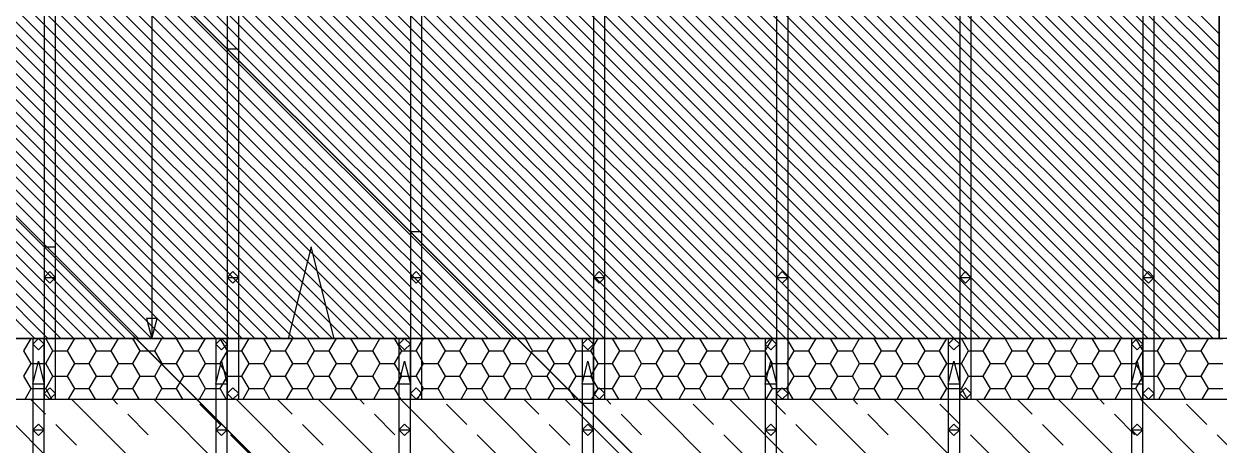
# Model space of a CAD drawing. Header units: inches. Extents: x -25328 to 8149, y -5530 to 4336.
# Drawn here: x 1405.4 to 1562.1, y 3051.1 to 3106.3 of the extents above; entities that cross this region are included whole.
import ezdxf

# ---------------------------------------------------------------- set-up
doc = ezdxf.new("R2010")
doc.units = ezdxf.units.IN
doc.header["$LTSCALE"] = 16
doc.header["$MEASUREMENT"] = 0
for name, color, linetype in [('1st_Floor_Objects_Dimensions', 7, 'CONTINUOUS'), ('1st_Floor_Objects_Non-Associativ', 7, 'CONTINUOUS'), ('1st_Floor_Objects_Planes', 7, 'CONTINUOUS'), ('1st_Floor_Objects_Roof_Framing', 40, 'CONTINUOUS'), ('1st_Floor_Objects_Roof_Truss', 40, 'CONTINUOUS'), ('1st_Floor_Objects_Walls', 7, 'CONTINUOUS')]:
    doc.layers.add(name, color=color, linetype=linetype)

msp = doc.modelspace()

# ---------------------------------------------------------------- linework, layer by layer
at = {"layer": '1st_Floor_Objects_Dimensions', "color": 7}
for p, q in [((1422.17330638, 3243.08611041), (1422.17330638, 3065.08589678)), ((1422.17330638, 3065.08589678), (1416.1732606, 3065.08589678)), ((1422.17330638, 3065.08589678), (1428.17330638, 3065.08589678))]:
    msp.add_line(p, q, dxfattribs=at)
msp.add_lwpolyline([(1422.17330638, 3065.08589678), (1422.86782542, 3067.67775469), (1421.47878733, 3067.67775469), (1422.17330638, 3065.08589678)], close=True, dxfattribs=at).dxf.unprotected_set("ltscale", 0)
at = {"layer": '1st_Floor_Objects_Non-Associativ', "color": 7}
for p, q in [((1324.05578318, 3210.65886431), (1469.62879649, 3065.08589678)), ((1325.32557383, 3211.08614092), (1471.32581797, 3065.08589678)), ((1327.02259532, 3211.08614092), (1473.02283946, 3065.08589678)), ((1328.71970836, 3211.08614092), (1474.7199525, 3065.08589678)), ((1330.41663829, 3211.08614092), (1476.41688243, 3065.08589678)), ((1332.11365977, 3211.08614092), (1478.11390391, 3065.08589678)), ((1333.81068126, 3211.08614092), (1479.8109254, 3065.08589678)), ((1335.50774852, 3211.08614092), (1481.50799266, 3065.08589678)), ((1337.20472422, 3211.08614092), (1483.20496836, 3065.08589678)), ((1338.90174571, 3211.08614092), (1484.90198985, 3065.08589678)), ((1340.59885875, 3211.08614092), (1486.59910289, 3065.08589678)), ((1342.29578868, 3211.08614092), (1488.29603282, 3065.08589678)), ((1343.99281016, 3211.08614092), (1489.9930543, 3065.08589678)), ((1345.6899232, 3211.08614092), (1491.69016734, 3065.08589678)), ((1347.38689891, 3211.08614092), (1493.38714305, 3065.08589678)), ((1349.08392039, 3211.08614092), (1495.08416453, 3065.08589678)), ((1350.78094188, 3211.08614092), (1496.78118602, 3065.08589678)), ((1352.47791758, 3211.08614092), (1498.47816172, 3065.08589678)), ((1354.17493907, 3211.08614092), (1500.17518321, 3065.08589678)), ((1355.87196055, 3211.08614092), (1501.87220469, 3065.08589678)), ((1357.56898204, 3211.08614092), (1503.56922618, 3065.08589678)), ((1359.2660493, 3211.08614092), (1505.26629344, 3065.08589678)), ((1360.96307078, 3211.08614092), (1506.96331492, 3065.08589678)), ((1362.66004649, 3211.08614092), (1508.66029063, 3065.08589678)), ((1364.35706797, 3211.08614092), (1510.35731211, 3065.08589678)), ((1366.05408946, 3211.08614092), (1512.0543336, 3065.08589678)), ((1367.75115672, 3211.08614092), (1513.75140086, 3065.08589678)), ((1369.44813243, 3211.08614092), (1515.44837657, 3065.08589678)), ((1371.14515391, 3211.08614092), (1517.14539805, 3065.08589678)), ((1372.8421754, 3211.08614092), (1518.84241954, 3065.08589678)), ((1374.53919688, 3211.08614092), (1520.53944102, 3065.08589678)), ((1376.23626414, 3211.08614092), (1522.23650828, 3065.08589678)), ((1377.93323985, 3211.08614092), (1523.93348399, 3065.08589678)), ((1379.63030711, 3211.08614092), (1525.63055125, 3065.08589678)), ((1381.32728282, 3211.08614092), (1527.32752696, 3065.08589678)), ((1383.0243043, 3211.08614092), (1529.02454844, 3065.08589678)), ((1384.72132579, 3211.08614092), (1530.72156993, 3065.08589678)), ((1386.41834727, 3211.08614092), (1532.41859141, 3065.08589678)), ((1388.11541453, 3211.08614092), (1534.11565867, 3065.08589678)), ((1389.81239024, 3211.08614092), (1535.81263438, 3065.08589678)), ((1391.5094575, 3211.08614092), (1537.50970164, 3065.08589678)), ((1393.20643321, 3211.08614092), (1539.20667735, 3065.08589678)), ((1394.90345469, 3211.08614092), (1540.90369883, 3065.08589678)), ((1396.60047618, 3211.08614092), (1542.60072032, 3065.08589678)), ((1398.29749766, 3211.08614092), (1544.2977418, 3065.08589678)), ((1399.99451915, 3211.08614092), (1545.99476329, 3065.08589678)), ((1401.69154063, 3211.08614092), (1547.69178477, 3065.08589678)), ((1403.38856211, 3211.08614092), (1549.38880626, 3065.08589678)), ((1405.0855836, 3211.08614092), (1551.08582774, 3065.08589678)), ((1406.78265086, 3211.08614092), (1552.782895, 3065.08589678)), ((1408.47967234, 3211.08614092), (1554.47991648, 3065.08589678)), ((1410.17664805, 3211.08614092), (1556.17689219, 3065.08589678)), ((1411.87366954, 3211.08614092), (1557.87391368, 3065.08589678)), ((1413.57069102, 3211.08614092), (1559.57093516, 3065.08589678)), ((1415.26771251, 3211.08614092), (1561.26795665, 3065.08589678)), ((1416.96477977, 3211.08614092), (1562.05778209, 3065.99318438)), ((1418.66175547, 3211.08614092), (1562.0577592, 3067.69011431)), ((1420.35882273, 3211.08614092), (1562.05778209, 3069.38722735)), ((1422.05579844, 3211.08614092), (1562.05778209, 3071.08415728)), ((1423.7528657, 3211.08614092), (1562.05778209, 3072.78127032)), ((1425.44984141, 3211.08614092), (1562.05778209, 3074.47820025)), ((1427.14690867, 3211.08614092), (1562.05778209, 3076.17531329)), ((1428.84393016, 3211.08614092), (1562.05778209, 3077.87233477)), ((1430.54090586, 3211.08614092), (1562.05778209, 3079.5692647)), ((1432.23792735, 3211.08614092), (1562.05778209, 3081.26628619)), ((1433.93494883, 3211.08614092), (1562.05778209, 3082.96330767)), ((1435.63197032, 3211.08614092), (1562.05778209, 3084.66032916)), ((1437.3289918, 3211.08614092), (1562.05778209, 3086.35735064)), ((1439.02601329, 3211.08614092), (1562.05778209, 3088.05437213)), ((1440.72308055, 3211.08614092), (1562.05778209, 3089.75148516)), ((1442.42005626, 3211.08614092), (1562.05778209, 3091.44841509)), ((1444.11707774, 3211.08614092), (1562.05778209, 3093.14543658)), ((1445.814145, 3211.08614092), (1562.05778209, 3094.84254962)), ((1447.51116648, 3211.08614092), (1562.05778209, 3096.53947955)), ((1449.20818797, 3211.08614092), (1562.05778209, 3098.23659258)), ((1450.90516368, 3211.08614092), (1562.05778209, 3099.93352252)), ((1452.60218516, 3211.08614092), (1562.05778209, 3101.630544)), ((1454.29920665, 3211.08614092), (1562.05778209, 3103.32756549)), ((1455.99622813, 3211.08614092), (1562.05778209, 3105.02458697)), ((1324.05578318, 3208.96184283), (1467.93177501, 3065.08589678)), ((1324.05578318, 3207.2649129), (1466.2347993, 3065.08589678)), ((1324.05578318, 3205.56779986), (1464.53773204, 3065.08589678)), ((1324.05582896, 3203.87077838), (1462.84071055, 3065.08589678)), ((1324.05582896, 3202.17375689), (1461.14368907, 3065.08589678)), ((1324.05582896, 3200.47682696), (1459.44675914, 3065.08589678)), ((1324.05582896, 3198.77971392), (1457.7496461, 3065.08589678)), ((1324.05582896, 3197.08269244), (1456.05262461, 3065.08589678)), ((1324.05582896, 3195.38567095), (1454.35560313, 3065.08589678)), ((1324.05582896, 3193.68874102), (1452.65862742, 3065.08589678)), ((1324.05587474, 3191.99162799), (1450.96156016, 3065.08589678)), ((1324.05587474, 3190.2946065), (1449.26453868, 3065.08589678)), ((1324.05587474, 3188.59749346), (1447.56751719, 3065.08589678)), ((1324.05587474, 3186.90056353), (1445.87054148, 3065.08589678)), ((1324.05587474, 3185.20345049), (1444.17347422, 3065.08589678)), ((1324.05587474, 3183.50642901), (1442.47645274, 3065.08589678)), ((1324.05587474, 3181.80940753), (1440.77943126, 3065.08589678)), ((1324.05587474, 3180.11238604), (1439.08240977, 3065.08589678)), ((1324.05592051, 3178.41536456), (1437.38538829, 3065.08589678)), ((1324.05592051, 3176.71834307), (1435.6883668, 3065.08589678)), ((1324.05592051, 3175.02132159), (1433.99134532, 3065.08589678)), ((1324.05592051, 3173.3243001), (1432.29432383, 3065.08589678)), ((1324.05592051, 3171.62727862), (1430.59730235, 3065.08589678)), ((1324.05592051, 3169.93034869), (1428.90032664, 3065.08589678)), ((1324.05596629, 3168.23323565), (1427.20325938, 3065.08589678)), ((1324.05596629, 3166.53621417), (1425.5062379, 3065.08589678)), ((1324.05596629, 3164.83919268), (1423.80926219, 3065.08589678)), ((1324.05596629, 3163.1421712), (1422.11219493, 3065.08589678)), ((1324.05596629, 3161.44505816), (1420.41517344, 3065.08589678)), ((1324.05596629, 3159.74803668), (1418.71815196, 3065.08589678)), ((1324.05596629, 3158.05110674), (1417.02117625, 3065.08589678)), ((1324.05596629, 3156.35399371), (1415.32410899, 3065.08589678)), ((1324.05601207, 3154.65697222), (1413.62708751, 3065.08589678)), ((1324.05601207, 3152.96004229), (1411.9301118, 3065.08589678)), ((1324.05601207, 3151.26292925), (1410.23304454, 3065.08589678)), ((1324.05601207, 3149.56599932), (1408.53606883, 3065.08589678)), ((1324.05601207, 3147.86888629), (1406.83900157, 3065.08589678)), ((1400.88555613, 3057.0859273), (1422.37865916, 3035.59282427)), ((1406.27361766, 3057.0859273), (1408.24277964, 3055.11671954)), ((1411.66181651, 3057.0859273), (1433.15496531, 3035.59282427)), ((1417.05001536, 3057.0859273), (1417.67211619, 3056.46382647)), ((1422.43816844, 3057.0859273), (1443.93127147, 3035.59282427)), ((1428.44837657, 3056.46382647), (1431.14245311, 3053.76970416)), ((1433.21442881, 3057.0859273), (1454.70757762, 3035.59282427)), ((1438.60267344, 3057.0859273), (1440.57174388, 3055.11681109)), ((1443.99078074, 3057.0859273), (1465.48388377, 3035.59282427)), ((1449.37888804, 3057.0859273), (1450.00098887, 3056.46382647)), ((1454.76704112, 3057.0859273), (1476.26018992, 3035.59282427)), ((1460.7773408, 3056.46391802), (1463.47141734, 3053.76979571)), ((1465.54339305, 3057.0859273), (1487.03649607, 3035.59282427)), ((1470.9315919, 3057.0859273), (1472.90066233, 3055.11681109)), ((1476.31960765, 3057.0859273), (1497.81271067, 3035.59282427)), ((1481.70785228, 3057.0859273), (1482.32995311, 3056.46382647)), ((1487.09600535, 3057.0859273), (1508.58910838, 3035.59282427)), ((1493.10625926, 3056.46382647), (1495.8003358, 3053.76970416)), ((1497.87226573, 3057.0859273), (1519.36541453, 3035.59282427)), ((1503.26055613, 3057.0859273), (1505.22962657, 3055.11681109)), ((1508.64861766, 3057.0859273), (1530.14172068, 3035.59282427)), ((1514.03677073, 3057.0859273), (1514.65887156, 3056.46382647)), ((1519.42483226, 3057.0859273), (1566.04533854, 3010.4654439)), ((1525.43522349, 3056.46391802), (1528.12930003, 3053.76979571)), ((1530.20122996, 3057.0859273), (1566.04533854, 3021.24184161)), ((1535.58933726, 3057.0859273), (1537.55849925, 3055.11671954)), ((1540.97749034, 3057.0859273), (1566.04533854, 3032.01805621)), ((1546.36571208, 3057.0859273), (1546.98781291, 3056.46382647)), ((1551.75384227, 3057.0859273), (1573.24694529, 3035.59282427)), ((1557.76400462, 3056.46382647), (1560.45808116, 3053.76970416)), ((1419.01917735, 3055.11681109), (1421.71325389, 3052.42268878)), ((1451.34805003, 3055.11681109), (1454.04212657, 3052.42268878)), ((1483.67701426, 3055.11681109), (1486.3710908, 3052.42268878)), ((1516.00593272, 3055.11681109), (1518.70000926, 3052.42268878)), ((1548.33485118, 3055.11681109), (1551.02892772, 3052.42268878)), ((1409.5898408, 3053.76970416), (1412.28391734, 3051.07558184)), ((1441.91880503, 3053.76979571), (1444.61288157, 3051.0756734)), ((1474.24772349, 3053.76979571), (1476.94180003, 3051.0756734)), ((1506.57668773, 3053.76979571), (1509.27076426, 3051.0756734)), ((1538.90556041, 3053.76970416), (1541.59963694, 3051.07558184)), ((1432.48951426, 3052.42268878), (1435.1835908, 3049.72856646)), ((1464.8184785, 3052.42278033), (1467.51255503, 3049.72865801)), ((1497.14739695, 3052.42268878), (1499.84147349, 3049.72856646)), ((1529.47636119, 3052.42278033), (1532.17043773, 3049.72865801)), ((1561.80511943, 3052.42268878), (1564.49919596, 3049.72856646))]:
    msp.add_line(p, q, dxfattribs=at)
msp.add_lwpolyline([(1852.05628672, 3133.08595782), (1734.05630198, 3133.08742266), (1734.05481425, 3191.0864461), (1562.05778209, 3191.08507281), (1562.05778209, 3065.08589678), (1324.0563325, 3065.08589678), (1324.05578318, 3211.08614092), (1578.0552949, 3211.08614092), (1578.0552949, 3253.08412676), (1852.05628672, 3253.08833819)], close=True, dxfattribs=at).dxf.unprotected_set("ltscale", 0)
msp.add_lwpolyline([(1296.55613414, 2779.08604937), (1296.55604258, 3057.0859273), (1360.05587474, 3057.0859273), (1360.05624095, 3035.59282427), (1325.95802012, 3035.59282427), (1325.95802012, 2843.26707965), (1534.04433909, 2843.26707965), (1534.04433909, 3035.59282427), (1360.05624095, 3035.59282427), (1360.05587474, 3057.0859273), (1570.05777446, 3057.0859273)], dxfattribs=at).dxf.unprotected_set("ltscale", 0)
at = {"layer": '1st_Floor_Objects_Planes', "color": 70}
for p, q in [((1274.05572215, 3261.08620196), (1588.05603495, 2947.08586627)), ((1588.05601207, 2947.08595782), (1274.0558137, 3261.08611041)), ((1588.05603495, 2897.08562213), (1274.05572215, 3211.08595782)), ((1274.0558137, 3211.08586627), (1588.05601207, 2897.08562213))]:
    msp.add_line(p, q, dxfattribs=at)
at = {"layer": '1st_Floor_Objects_Planes', "color": 210}
for p, q in [((1562.05778209, 3065.08589678), (1562.05778209, 3191.08507281)), ((1324.0563325, 3065.08589678), (1562.05778209, 3065.08589678)), ((1296.55604258, 3057.0859273), (1570.05782023, 3057.0859273))]:
    msp.add_line(p, q, dxfattribs=at)
at = {"layer": '1st_Floor_Objects_Planes', "color": 7}
for p, q in [((1443.0568513, 3077.08589678), (1440.0568513, 3065.08589678)), ((1446.0568513, 3065.08589678), (1443.0568513, 3077.08589678)), ((1562.05782786, 3065.08589678), (1324.05582896, 3065.08589678)), ((1440.0568513, 3065.08589678), (1446.0568513, 3065.08589678))]:
    msp.add_line(p, q, dxfattribs=at)
msp.add_lwpolyline([(1446.0568513, 3065.08589678), (1443.0568513, 3077.08589678), (1440.0568513, 3065.08589678)], close=True, dxfattribs=at).dxf.unprotected_set("ltscale", 0)
at = {"layer": '1st_Floor_Objects_Roof_Framing', "color": 40}
for points in [[(1408.05587474, 3073.08595782), (1408.80587474, 3073.83595782), (1409.55587474, 3073.08595782), (1408.80587474, 3072.33595782)], [(1432.05587474, 3073.08595782), (1432.80587474, 3073.83595782), (1433.55587474, 3073.08595782), (1432.80587474, 3072.33595782)], [(1456.05587474, 3073.08595782), (1456.80587474, 3073.83595782), (1457.55587474, 3073.08595782), (1456.80587474, 3072.33595782)], [(1480.05587474, 3073.08595782), (1480.80587474, 3073.83595782), (1481.55587474, 3073.08595782), (1480.80587474, 3072.33595782)], [(1504.05587474, 3073.08595782), (1504.80587474, 3073.83595782), (1505.55587474, 3073.08595782), (1504.80587474, 3072.33595782)], [(1528.05587474, 3073.08595782), (1528.80587474, 3073.83595782), (1529.55587474, 3073.08595782), (1528.80587474, 3072.33595782)], [(1552.05592051, 3073.08595782), (1552.80592051, 3073.83595782), (1553.55592051, 3073.08595782), (1552.80592051, 3072.33595782)], [(1407.30624095, 3065.08589678), (1406.55624095, 3064.33589678), (1407.30624095, 3063.58589678), (1408.05624095, 3064.33589678)], [(1431.30624095, 3065.08589678), (1430.55624095, 3064.33589678), (1431.30624095, 3063.58589678), (1432.05624095, 3064.33589678)], [(1455.30624095, 3065.08589678), (1454.55624095, 3064.33589678), (1455.30624095, 3063.58589678), (1456.05624095, 3064.33589678)], [(1479.30624095, 3065.08589678), (1478.55624095, 3064.33589678), (1479.30624095, 3063.58589678), (1480.05624095, 3064.33589678)], [(1503.30624095, 3065.08589678), (1502.55624095, 3064.33589678), (1503.30624095, 3063.58589678), (1504.05624095, 3064.33589678)], [(1527.30624095, 3065.08589678), (1526.55624095, 3064.33589678), (1527.30624095, 3063.58589678), (1528.05624095, 3064.33589678)], [(1551.30628672, 3065.08589678), (1550.55628672, 3064.33589678), (1551.30628672, 3063.58589678), (1552.05628672, 3064.33589678)], [(1407.30624095, 3062.08589678), (1408.05624095, 3059.08589678), (1406.55624095, 3059.08589678)], [(1431.30624095, 3062.08589678), (1432.05624095, 3059.08589678), (1430.55624095, 3059.08589678)], [(1455.30624095, 3062.08589678), (1456.05624095, 3059.08589678), (1454.55624095, 3059.08589678)], [(1479.30624095, 3062.08589678), (1480.05624095, 3059.08589678), (1478.55624095, 3059.08589678)], [(1503.30624095, 3062.08589678), (1504.05624095, 3059.08589678), (1502.55624095, 3059.08589678)], [(1527.30624095, 3062.08589678), (1528.05624095, 3059.08589678), (1526.55624095, 3059.08589678)], [(1551.30626384, 3062.08589678), (1552.05628672, 3059.08589678), (1550.55628672, 3059.08589678)], [(1408.80587474, 3057.0859273), (1408.05587474, 3057.8359273), (1408.80587474, 3058.5859273), (1409.55587474, 3057.8359273)], [(1432.80587474, 3057.0859273), (1432.05587474, 3057.8359273), (1432.80587474, 3058.5859273), (1433.55587474, 3057.8359273)], [(1456.80587474, 3057.0859273), (1456.05587474, 3057.8359273), (1456.80587474, 3058.5859273), (1457.55587474, 3057.8359273)], [(1480.80587474, 3057.0859273), (1480.05587474, 3057.8359273), (1480.80587474, 3058.5859273), (1481.55587474, 3057.8359273)], [(1504.80587474, 3057.0859273), (1504.05587474, 3057.8359273), (1504.80587474, 3058.5859273), (1505.55587474, 3057.8359273)], [(1528.80587474, 3057.0859273), (1528.05587474, 3057.8359273), (1528.80587474, 3058.5859273), (1529.55587474, 3057.8359273)], [(1552.8059434, 3057.0859273), (1552.0559434, 3057.8359273), (1552.8059434, 3058.5859273), (1553.5559434, 3057.8359273)], [(1406.55624095, 3053.08589678), (1407.30624095, 3053.83589678), (1408.05624095, 3053.08589678), (1407.30624095, 3052.33589678)], [(1430.55624095, 3053.08589678), (1431.30624095, 3053.83589678), (1432.05624095, 3053.08589678), (1431.30624095, 3052.33589678)], [(1454.55624095, 3053.08589678), (1455.30624095, 3053.83589678), (1456.05624095, 3053.08589678), (1455.30624095, 3052.33589678)], [(1478.55624095, 3053.08589678), (1479.30624095, 3053.83589678), (1480.05624095, 3053.08589678), (1479.30624095, 3052.33589678)], [(1502.55624095, 3053.08589678), (1503.30624095, 3053.83589678), (1504.05624095, 3053.08589678), (1503.30624095, 3052.33589678)], [(1526.55624095, 3053.08589678), (1527.30624095, 3053.83589678), (1528.05624095, 3053.08589678), (1527.30624095, 3052.33589678)], [(1550.55628672, 3053.08589678), (1551.30628672, 3053.83589678), (1552.05628672, 3053.08589678), (1551.30628672, 3052.33589678)]]:
    msp.add_lwpolyline(points, close=True, dxfattribs=at).dxf.unprotected_set("ltscale", 0)
at = {"layer": '1st_Floor_Objects_Roof_Truss', "color": 40}
for p, q in [((1432.05582896, 3103.08614092), (1433.55582896, 3103.08614092)), ((1432.05582896, 3103.08614092), (1433.55582896, 3103.08614092)), ((1456.05587474, 3079.08604937), (1457.55592051, 3079.08604937)), ((1456.05587474, 3079.08604937), (1457.55592051, 3079.08604937)), ((1408.05587474, 3077.08580523), (1409.55592051, 3077.08580523)), ((1408.05587474, 3077.08580523), (1409.55592051, 3077.08580523)), ((1408.05587474, 3073.08595782), (1409.55592051, 3073.08595782)), ((1408.05587474, 3073.08595782), (1409.55592051, 3073.08595782)), ((1408.05587474, 3073.08595782), (1409.55592051, 3073.08595782)), ((1432.05587474, 3073.08595782), (1433.55587474, 3073.08595782)), ((1432.05587474, 3073.08595782), (1433.55587474, 3073.08595782)), ((1432.05587474, 3073.08595782), (1433.55587474, 3073.08595782)), ((1432.05587474, 3073.08595782), (1433.55587474, 3073.08595782)), ((1456.05587474, 3073.08595782), (1457.55592051, 3073.08595782)), ((1456.05587474, 3073.08595782), (1457.55592051, 3073.08595782)), ((1456.05587474, 3073.08595782), (1457.55592051, 3073.08595782)), ((1456.05587474, 3073.08595782), (1457.55592051, 3073.08595782)), ((1480.05587474, 3073.08595782), (1481.55587474, 3073.08595782)), ((1480.05587474, 3073.08595782), (1481.55587474, 3073.08595782)), ((1480.05587474, 3073.08595782), (1481.55587474, 3073.08595782)), ((1480.05587474, 3073.08595782), (1481.55587474, 3073.08595782)), ((1504.05587474, 3073.08595782), (1505.55592051, 3073.08595782)), ((1504.05587474, 3073.08595782), (1505.55592051, 3073.08595782)), ((1504.05587474, 3073.08595782), (1505.55592051, 3073.08595782)), ((1504.05587474, 3073.08595782), (1505.55592051, 3073.08595782)), ((1528.05587474, 3073.08595782), (1529.55587474, 3073.08595782)), ((1528.05587474, 3073.08595782), (1529.55587474, 3073.08595782)), ((1528.05587474, 3073.08595782), (1529.55587474, 3073.08595782)), ((1528.05587474, 3073.08595782), (1529.55587474, 3073.08595782)), ((1552.05589763, 3073.08595782), (1553.55589763, 3073.08595782)), ((1552.05589763, 3073.08595782), (1553.55589763, 3073.08595782)), ((1552.05589763, 3073.08595782), (1553.55589763, 3073.08595782)), ((1552.05589763, 3073.08595782), (1553.55589763, 3073.08595782)), ((1408.05587474, 3057.0859273), (1409.55592051, 3057.0859273)), ((1432.05587474, 3057.0859273), (1433.55587474, 3057.0859273)), ((1456.05587474, 3057.0859273), (1457.55592051, 3057.0859273)), ((1478.55624095, 3056.58568316), (1480.05624095, 3056.58568316)), ((1478.55624095, 3056.58568316), (1480.05624095, 3056.58568316)), ((1480.05587474, 3057.0859273), (1481.55587474, 3057.0859273)), ((1480.05587474, 3057.0859273), (1481.55587474, 3057.0859273)), ((1504.05587474, 3057.0859273), (1505.55592051, 3057.0859273)), ((1504.05587474, 3057.0859273), (1505.55592051, 3057.0859273)), ((1528.05587474, 3057.0859273), (1529.55587474, 3057.0859273)), ((1528.05587474, 3057.0859273), (1529.55587474, 3057.0859273)), ((1552.05592051, 3057.0859273), (1553.55592051, 3057.0859273)), ((1552.05592051, 3057.0859273), (1553.55592051, 3057.0859273)), ((1406.55624095, 3053.08589678), (1408.05624095, 3053.08589678)), ((1406.55624095, 3053.08589678), (1408.05624095, 3053.08589678)), ((1406.55624095, 3053.08589678), (1408.05624095, 3053.08589678)), ((1406.55624095, 3053.08589678), (1408.05624095, 3053.08589678)), ((1430.55624095, 3053.08589678), (1432.05624095, 3053.08589678)), ((1430.55624095, 3053.08589678), (1432.05624095, 3053.08589678)), ((1430.55624095, 3053.08589678), (1432.05624095, 3053.08589678)), ((1430.55624095, 3053.08589678), (1432.05624095, 3053.08589678)), ((1454.55624095, 3053.08589678), (1456.05624095, 3053.08589678)), ((1454.55624095, 3053.08589678), (1456.05624095, 3053.08589678)), ((1454.55624095, 3053.08589678), (1456.05624095, 3053.08589678)), ((1454.55624095, 3053.08589678), (1456.05624095, 3053.08589678)), ((1478.55624095, 3053.08589678), (1480.05624095, 3053.08589678)), ((1478.55624095, 3053.08589678), (1480.05624095, 3053.08589678)), ((1478.55624095, 3053.08589678), (1480.05624095, 3053.08589678)), ((1478.55624095, 3053.08589678), (1480.05624095, 3053.08589678)), ((1502.55624095, 3053.08589678), (1504.05624095, 3053.08589678)), ((1502.55624095, 3053.08589678), (1504.05624095, 3053.08589678)), ((1502.55624095, 3053.08589678), (1504.05624095, 3053.08589678)), ((1502.55624095, 3053.08589678), (1504.05624095, 3053.08589678)), ((1526.55624095, 3053.08589678), (1528.05624095, 3053.08589678)), ((1526.55624095, 3053.08589678), (1528.05624095, 3053.08589678)), ((1526.55624095, 3053.08589678), (1528.05624095, 3053.08589678)), ((1526.55624095, 3053.08589678), (1528.05624095, 3053.08589678)), ((1550.55626384, 3053.08589678), (1552.05626384, 3053.08589678)), ((1550.55626384, 3053.08589678), (1552.05626384, 3053.08589678)), ((1550.55626384, 3053.08589678), (1552.05626384, 3053.08589678)), ((1550.55626384, 3053.08589678), (1552.05626384, 3053.08589678))]:
    msp.add_line(p, q, dxfattribs=at)
for points in [[(1408.05582896, 3261.08611041), (1408.05587474, 3057.0859273), (1408.80587474, 3057.0859273), (1409.55587474, 3057.0859273), (1409.55582896, 3261.08611041), (1408.80582896, 3261.08611041)], [(1432.05582896, 3261.08611041), (1432.05587474, 3057.0859273), (1432.80587474, 3057.0859273), (1433.55587474, 3057.0859273), (1433.55582896, 3261.08611041), (1432.80582896, 3261.08611041)], [(1456.05582896, 3261.08611041), (1456.05587474, 3057.0859273), (1456.80587474, 3057.0859273), (1457.55587474, 3057.0859273), (1457.55582896, 3261.08611041), (1456.80582896, 3261.08611041)], [(1480.05582896, 3261.08611041), (1480.05587474, 3057.0859273), (1480.80587474, 3057.0859273), (1481.55587474, 3057.0859273), (1481.55582896, 3261.08611041), (1480.80582896, 3261.08611041)], [(1504.05582896, 3261.08611041), (1504.05587474, 3057.0859273), (1504.80587474, 3057.0859273), (1505.55587474, 3057.0859273), (1505.55582896, 3261.08611041), (1504.80582896, 3261.08611041)], [(1528.05582896, 3261.08611041), (1528.05587474, 3057.0859273), (1528.80587474, 3057.0859273), (1529.55587474, 3057.0859273), (1529.55582896, 3261.08611041), (1528.80582896, 3261.08611041)], [(1552.05582896, 3243.08611041), (1552.05589763, 3057.0859273), (1552.80589763, 3057.0859273), (1553.55589763, 3057.0859273), (1553.55582896, 3243.08611041), (1552.80582896, 3243.08611041)], [(1406.55624095, 3065.08589678), (1406.55624095, 2678.08580523), (1407.30624095, 2678.08580523), (1408.05624095, 2678.08580523), (1408.05624095, 3065.08589678), (1407.30624095, 3065.08589678)], [(1430.55624095, 3065.08589678), (1430.55624095, 2678.08580523), (1431.30624095, 2678.08580523), (1432.05624095, 2678.08580523), (1432.05624095, 3065.08589678), (1431.30624095, 3065.08589678)], [(1454.55624095, 3065.08589678), (1454.55624095, 2678.08580523), (1455.30624095, 2678.08580523), (1456.05624095, 2678.08580523), (1456.05624095, 3065.08589678), (1455.30624095, 3065.08589678)], [(1478.55624095, 3065.08589678), (1478.55624095, 2550.08615618), (1479.30624095, 2550.08615618), (1480.05624095, 2550.08615618), (1480.05624095, 3065.08589678), (1479.30624095, 3065.08589678)], [(1502.55624095, 3065.08589678), (1502.55624095, 2550.08615618), (1503.30624095, 2550.08615618), (1504.05624095, 2550.08615618), (1504.05624095, 3065.08589678), (1503.30624095, 3065.08589678)], [(1526.55624095, 3065.08589678), (1526.55624095, 2550.08615618), (1527.30624095, 2550.08615618), (1528.05624095, 2550.08615618), (1528.05624095, 3065.08589678), (1527.30624095, 3065.08589678)], [(1550.55626384, 3065.08589678), (1550.55626384, 2550.08615618), (1551.30626384, 2550.08615618), (1552.05626384, 2550.08615618), (1552.05626384, 3065.08589678), (1551.30626384, 3065.08589678)]]:
    msp.add_lwpolyline(points, close=True, dxfattribs=at).dxf.unprotected_set("ltscale", 0)
at = {"layer": '1st_Floor_Objects_Walls', "color": 7}
for p, q in [((1405.40528575, 3063.43593341), (1406.3578004, 3065.08571368)), ((1406.35770884, 3065.08589678), (1408.26269236, 3065.08589678)), ((1408.26278392, 3065.08571368), (1408.26287547, 3065.08589678)), ((1409.21809092, 3063.43602496), (1408.26557627, 3065.08580523)), ((1411.12028209, 3063.43584185), (1412.07279673, 3065.08562213)), ((1412.07270518, 3065.08589678), (1413.9776887, 3065.08589678)), ((1413.97778025, 3065.08562213), (1413.97791758, 3065.08589678)), ((1414.93327037, 3063.43602496), (1413.98075572, 3065.08580523)), ((1416.83523265, 3063.43584185), (1417.7877473, 3065.08562213)), ((1417.78770152, 3065.08589678), (1419.69268504, 3065.08589678)), ((1419.69277659, 3065.08562213), (1419.69291392, 3065.08589678)), ((1420.64831248, 3063.43593341), (1419.69579783, 3065.08571368)), ((1422.55027476, 3063.43584185), (1423.50278941, 3065.08562213)), ((1423.50269786, 3065.08589678), (1425.40768138, 3065.08589678)), ((1425.40777293, 3065.08562213), (1425.40791026, 3065.08589678)), ((1426.36349192, 3063.43602496), (1425.41097728, 3065.08580523)), ((1428.2652711, 3063.43584185), (1429.21778575, 3065.08562213)), ((1429.21769419, 3065.08589678), (1431.12267772, 3065.08589678)), ((1429.22103587, 3065.08571368), (1429.22094432, 3065.08589678)), ((1431.12281504, 3065.08562213), (1431.12295237, 3065.08589678)), ((1432.07862559, 3063.43602496), (1431.12611094, 3065.08580523)), ((1433.98026744, 3063.43584185), (1434.93278209, 3065.08562213)), ((1434.93269053, 3065.08589678), (1436.83767405, 3065.08589678)), ((1436.83776561, 3065.08562213), (1436.83790294, 3065.08589678)), ((1437.79371348, 3063.43593341), (1436.84119883, 3065.08571368)), ((1439.69530955, 3063.43584185), (1440.6478242, 3065.08562213)), ((1440.64768687, 3065.08589678), (1442.55267039, 3065.08589678)), ((1440.6513032, 3065.08571368), (1440.65121165, 3065.08589678)), ((1442.55276194, 3065.08562213), (1442.55289927, 3065.08589678)), ((1443.50884715, 3063.43593341), (1442.5563325, 3065.08571368)), ((1445.41030589, 3063.43584185), (1446.36282054, 3065.08562213)), ((1446.36268321, 3065.08589678), (1448.26766673, 3065.08589678)), ((1446.36643687, 3065.08571368), (1446.36634532, 3065.08589678)), ((1448.26780406, 3065.08562213), (1448.26794139, 3065.08589678)), ((1449.22398082, 3063.43593341), (1448.27146617, 3065.08571368)), ((1451.12530223, 3063.4357503), (1452.07781688, 3065.08553057)), ((1452.07767955, 3065.08589678), (1453.98266307, 3065.08589678)), ((1452.08161631, 3065.08571368), (1452.08152476, 3065.08589678)), ((1453.98275462, 3065.08562213), (1453.98289195, 3065.08589678)), ((1454.93916026, 3063.43593341), (1453.98664561, 3065.08571368)), ((1456.84029857, 3063.4357503), (1457.79281321, 3065.08553057)), ((1457.79267588, 3065.08589678), (1459.6976594, 3065.08589678)), ((1457.79674998, 3065.08571368), (1457.79665843, 3065.08589678)), ((1459.69779673, 3065.08553057), (1459.69802562, 3065.08589678)), ((1460.65420237, 3063.43593341), (1459.70168773, 3065.08571368)), ((1462.5552949, 3063.4357503), (1463.50780955, 3065.08553057)), ((1463.50767222, 3065.08589678), (1465.41265574, 3065.08589678)), ((1463.51174632, 3065.08571368), (1463.51165477, 3065.08589678)), ((1465.41283885, 3065.08553057), (1465.41306773, 3065.08589678)), ((1466.36919871, 3063.43593341), (1465.41668406, 3065.08571368)), ((1468.27029124, 3063.4357503), (1469.22280589, 3065.08553057)), ((1469.22266856, 3065.08589678), (1471.12765208, 3065.08589678)), ((1469.22669688, 3065.08571368), (1469.22660533, 3065.08589678)), ((1471.12778941, 3065.08553057), (1471.12801829, 3065.08589678)), ((1472.08424083, 3063.43593341), (1471.13172618, 3065.08571368)), ((1473.98528758, 3063.4357503), (1474.93780223, 3065.08553057)), ((1474.9376649, 3065.08589678), (1476.84264842, 3065.08589678)), ((1474.94164744, 3065.08571368), (1474.94155589, 3065.08589678)), ((1476.84278575, 3065.08553057), (1476.84301463, 3065.08589678)), ((1477.79919139, 3063.43593341), (1476.84667674, 3065.08571368)), ((1479.70028392, 3063.4357503), (1480.65279857, 3065.08553057)), ((1480.65266124, 3065.08589678), (1482.55764476, 3065.08589678)), ((1480.65668956, 3065.08571368), (1480.656598, 3065.08589678)), ((1482.55778209, 3065.08553057), (1482.55801097, 3065.08589678)), ((1483.51418773, 3063.43593341), (1482.56167308, 3065.08571368)), ((1485.41532603, 3063.4357503), (1486.36784068, 3065.08553057)), ((1486.36765757, 3065.08589678), (1488.27264109, 3065.08589678)), ((1486.37168589, 3065.08571368), (1486.37159434, 3065.08589678)), ((1488.27277842, 3065.08553057), (1488.27300731, 3065.08589678)), ((1489.22918406, 3063.43593341), (1488.27666941, 3065.08571368)), ((1491.13032237, 3063.4357503), (1492.08283702, 3065.08553057)), ((1492.08265391, 3065.08589678), (1493.98763743, 3065.08589678)), ((1492.08663646, 3065.08571368), (1492.0865449, 3065.08589678)), ((1493.98777476, 3065.08553057), (1493.98800364, 3065.08589678)), ((1494.9441804, 3063.43593341), (1493.99166575, 3065.08571368)), ((1496.84527293, 3063.43565875), (1497.79778758, 3065.08543902)), ((1497.79765025, 3065.08589678), (1499.70263377, 3065.08589678)), ((1497.80167857, 3065.08571368), (1497.80158702, 3065.08589678)), ((1499.7027711, 3065.08543902), (1499.70304576, 3065.08589678)), ((1500.65917674, 3063.43593341), (1499.70666209, 3065.08571368)), ((1502.56031504, 3063.43565875), (1503.51282969, 3065.08543902)), ((1503.51264659, 3065.08589678), (1505.41763011, 3065.08589678)), ((1503.51662913, 3065.08571368), (1503.51653758, 3065.08589678)), ((1505.41776744, 3065.08543902), (1505.4180421, 3065.08589678)), ((1506.37417308, 3063.43593341), (1505.42165843, 3065.08571368)), ((1508.27531138, 3063.43565875), (1509.22782603, 3065.08543902)), ((1509.22764293, 3065.08589678), (1511.13262645, 3065.08589678)), ((1509.23167125, 3065.08571368), (1509.23157969, 3065.08589678)), ((1511.13276377, 3065.08543902), (1511.13303843, 3065.08589678)), ((1512.08916941, 3063.43593341), (1511.13665477, 3065.08571368)), ((1513.99030772, 3063.43565875), (1514.94282237, 3065.08543902)), ((1514.94263926, 3065.08589678), (1516.84762278, 3065.08589678)), ((1514.94666758, 3065.08562213), (1514.94653025, 3065.08589678)), ((1516.84776011, 3065.08543902), (1516.84803477, 3065.08589678)), ((1517.80411998, 3063.43584185), (1516.85160533, 3065.08562213)), ((1519.70525828, 3063.43565875), (1520.65777293, 3065.08543902)), ((1520.6576356, 3065.08589678), (1522.56261912, 3065.08589678)), ((1520.66166392, 3065.08562213), (1520.66152659, 3065.08589678)), ((1522.56280223, 3065.08543902), (1522.56307689, 3065.08589678)), ((1523.51916209, 3063.43584185), (1522.56664744, 3065.08562213)), ((1525.4203004, 3063.43565875), (1526.37281504, 3065.08543902)), ((1526.37263194, 3065.08589678), (1528.27761546, 3065.08589678)), ((1526.37666026, 3065.08562213), (1526.37652293, 3065.08589678)), ((1528.27779857, 3065.08543902), (1528.27807322, 3065.08589678)), ((1529.23415843, 3063.43584185), (1528.28164378, 3065.08562213)), ((1531.13525096, 3063.43565875), (1532.08776561, 3065.08543902)), ((1532.08762828, 3065.08589678), (1533.9926118, 3065.08589678)), ((1532.0916566, 3065.08562213), (1532.09151927, 3065.08589678)), ((1533.9927949, 3065.08543902), (1533.99306956, 3065.08589678)), ((1534.94910899, 3063.43584185), (1533.99659434, 3065.08562213)), ((1536.85029307, 3063.43565875), (1537.80280772, 3065.08543902)), ((1537.80262461, 3065.08589678), (1539.70760814, 3065.08589678)), ((1537.80660716, 3065.08562213), (1537.80646983, 3065.08589678)), ((1539.70779124, 3065.08543902), (1539.7080659, 3065.08589678)), ((1540.6641511, 3063.43584185), (1539.71163646, 3065.08562213)), ((1542.5653123, 3063.43556719), (1543.51780406, 3065.08534747)), ((1543.51759806, 3065.08589678), (1545.42260447, 3065.08589678)), ((1543.52162638, 3065.08562213), (1543.52146617, 3065.08589678)), ((1545.42281047, 3065.08543902), (1545.42308513, 3065.08589678)), ((1546.37910167, 3063.43584185), (1545.42660991, 3065.08562213)), ((1548.28030864, 3063.43556719), (1549.2328004, 3065.08534747)), ((1549.2325944, 3065.08589678), (1551.13760081, 3065.08589678)), ((1549.23659983, 3065.08562213), (1549.23643962, 3065.08589678)), ((1551.13782969, 3065.08534747), (1551.13815013, 3065.08589678)), ((1552.094098, 3063.43584185), (1551.14160624, 3065.08562213)), ((1553.99532786, 3063.43556719), (1554.94781962, 3065.08534747)), ((1554.94759074, 3065.08589678), (1556.85259715, 3065.08589678)), ((1554.95159617, 3065.08562213), (1554.95143596, 3065.08589678)), ((1556.85278025, 3065.08534747), (1556.85310069, 3065.08589678)), ((1557.80911723, 3063.43584185), (1556.85662547, 3065.08562213)), ((1559.7103242, 3063.43556719), (1560.66281596, 3065.08534747)), ((1560.66258708, 3065.08589678), (1562.56759349, 3065.08589678)), ((1560.6666154, 3065.08562213), (1560.66645518, 3065.08589678)), ((1406.3605012, 3061.78624468), (1405.40798655, 3063.43602496)), ((1408.26278392, 3061.78606158), (1409.21529857, 3063.43584185)), ((1409.21520701, 3063.43611651), (1411.12019053, 3063.43611651)), ((1412.07558909, 3061.78615313), (1411.12307444, 3063.43593341)), ((1413.97778025, 3061.78615313), (1414.9302949, 3063.43593341)), ((1414.93020335, 3063.43611651), (1416.83518687, 3063.43611651)), ((1417.79076854, 3061.78624468), (1416.83825389, 3063.43602496)), ((1419.69277659, 3061.78606158), (1420.64529124, 3063.43584185)), ((1420.64519969, 3063.43611651), (1422.55018321, 3063.43611651)), ((1423.5059022, 3061.78624468), (1422.55338755, 3063.43602496)), ((1425.40777293, 3061.78606158), (1426.36028758, 3063.43584185)), ((1426.36019603, 3063.43611651), (1428.26517955, 3063.43611651)), ((1429.22099009, 3061.78615313), (1428.26847544, 3063.43593341)), ((1431.12276927, 3061.78606158), (1432.07528392, 3063.43584185)), ((1432.07519236, 3063.43611651), (1433.98017588, 3063.43611651)), ((1434.93616954, 3061.78624468), (1433.98365489, 3063.43602496)), ((1436.83781138, 3061.78606158), (1437.79032603, 3063.43584185)), ((1437.7901887, 3063.43611651), (1439.69517222, 3063.43611651)), ((1440.65125743, 3061.78615313), (1439.69874278, 3063.43593341)), ((1442.55276194, 3061.78606158), (1443.50527659, 3063.43584185)), ((1443.50518504, 3063.43611651), (1445.41016856, 3063.43611651)), ((1446.36643687, 3061.78615313), (1445.41392222, 3063.43593341)), ((1448.26780406, 3061.78597003), (1449.22031871, 3063.4357503)), ((1449.22018138, 3063.43611651), (1451.1251649, 3063.43611651)), ((1452.08147898, 3061.78615313), (1451.12896434, 3063.43593341)), ((1453.9828004, 3061.78597003), (1454.93531504, 3063.4357503)), ((1454.93517772, 3063.43611651), (1456.84016124, 3063.43611651)), ((1457.79665843, 3061.78615313), (1456.84414378, 3063.43593341)), ((1459.69779673, 3061.78597003), (1460.65031138, 3063.4357503)), ((1460.65017405, 3063.43611651), (1462.55515757, 3063.43611651)), ((1463.51170054, 3061.78615313), (1462.55918589, 3063.43593341)), ((1465.41279307, 3061.78597003), (1466.36530772, 3063.4357503)), ((1466.36517039, 3063.43611651), (1468.27015391, 3063.43611651)), ((1469.2266511, 3061.78615313), (1468.27413646, 3063.43593341)), ((1471.12778941, 3061.78597003), (1472.08030406, 3063.4357503)), ((1472.08016673, 3063.43611651), (1473.98515025, 3063.43611651)), ((1474.94169322, 3061.78615313), (1473.98917857, 3063.43593341)), ((1476.84283152, 3061.78597003), (1477.79534617, 3063.4357503)), ((1477.79516307, 3063.43611651), (1479.70014659, 3063.43611651)), ((1480.65668956, 3061.78615313), (1479.70417491, 3063.43593341)), ((1482.55778209, 3061.78597003), (1483.51029673, 3063.4357503)), ((1483.5101594, 3063.43611651), (1485.41514293, 3063.43611651)), ((1486.37168589, 3061.78615313), (1485.41917125, 3063.43593341)), ((1488.27277842, 3061.78597003), (1489.22529307, 3063.4357503)), ((1489.22515574, 3063.43611651), (1491.13013926, 3063.43611651)), ((1492.08668223, 3061.78615313), (1491.13416758, 3063.43593341)), ((1493.98777476, 3061.78597003), (1494.94028941, 3063.4357503)), ((1494.94015208, 3063.43611651), (1496.8451356, 3063.43611651)), ((1497.80167857, 3061.78615313), (1496.84916392, 3063.43593341)), ((1499.7027711, 3061.78587847), (1500.65528575, 3063.43565875)), ((1500.65514842, 3063.43611651), (1502.56013194, 3063.43611651)), ((1503.51667491, 3061.78615313), (1502.56416026, 3063.43593341)), ((1505.41776744, 3061.78587847), (1506.37028209, 3063.43565875)), ((1506.37014476, 3063.43611651), (1508.27512828, 3063.43611651)), ((1509.23167125, 3061.78606158), (1508.2791566, 3063.43584185)), ((1511.13280955, 3061.78587847), (1512.0853242, 3063.43565875)), ((1512.08514109, 3063.43611651), (1513.99012461, 3063.43611651)), ((1514.94671336, 3061.78615313), (1513.99419871, 3063.43593341)), ((1516.84780589, 3061.78587847), (1517.80032054, 3063.43565875)), ((1517.80013743, 3063.43611651), (1519.70512095, 3063.43611651)), ((1520.66166392, 3061.78615313), (1519.70914927, 3063.43593341)), ((1522.56280223, 3061.78587847), (1523.51531688, 3063.43565875)), ((1523.51513377, 3063.43611651), (1525.42011729, 3063.43611651)), ((1526.37661448, 3061.78606158), (1525.42409983, 3063.43584185)), ((1528.27775279, 3061.78587847), (1529.23026744, 3063.43565875)), ((1529.23013011, 3063.43611651), (1531.13511363, 3063.43611651)), ((1532.09161082, 3061.78606158), (1531.13909617, 3063.43584185)), ((1533.9927949, 3061.78587847), (1534.94530955, 3063.43565875)), ((1534.94512645, 3063.43611651), (1536.85010997, 3063.43611651)), ((1537.80665294, 3061.78606158), (1536.85413829, 3063.43584185)), ((1539.70779124, 3061.78578692), (1540.66030589, 3063.43556719)), ((1540.66012278, 3063.43611651), (1542.56512919, 3063.43611651)), ((1543.52162638, 3061.78606158), (1542.56913462, 3063.43584185)), ((1545.42276469, 3061.78587847), (1546.37525645, 3063.43565875)), ((1546.37511912, 3063.43611651), (1548.28012553, 3063.43611651)), ((1549.23662272, 3061.78606158), (1548.28413096, 3063.43584185)), ((1551.13782969, 3061.78578692), (1552.09032145, 3063.43556719)), ((1552.09011546, 3063.43611651), (1553.99512187, 3063.43611651)), ((1554.95159617, 3061.78606158), (1553.99910441, 3063.43584185)), ((1556.85280314, 3061.78578692), (1557.8052949, 3063.43556719)), ((1557.8051118, 3063.43611651), (1559.71011821, 3063.43611651)), ((1560.6666154, 3061.78606158), (1559.71412364, 3063.43584185)), ((1405.40528575, 3060.13637286), (1406.3578004, 3061.78615313)), ((1406.35770884, 3061.78633624), (1408.26269236, 3061.78633624)), ((1409.21804515, 3060.13646441), (1408.2655305, 3061.78624468)), ((1411.12028209, 3060.13628131), (1412.07279673, 3061.78606158)), ((1412.07270518, 3061.78633624), (1413.9776887, 3061.78633624)), ((1414.93313304, 3060.13646441), (1413.98061839, 3061.78624468)), ((1416.83527842, 3060.13628131), (1417.78779307, 3061.78606158)), ((1417.78770152, 3061.78633624), (1419.69268504, 3061.78633624)), ((1420.64831248, 3060.13646441), (1419.69579783, 3061.78624468)), ((1422.55027476, 3060.13628131), (1423.50278941, 3061.78606158)), ((1423.50269786, 3061.78633624), (1425.40768138, 3061.78633624)), ((1426.36344615, 3060.13646441), (1425.4109315, 3061.78624468)), ((1428.26531688, 3060.13628131), (1429.21783152, 3061.78606158)), ((1429.21769419, 3061.78633624), (1431.12267772, 3061.78633624)), ((1432.07853404, 3060.13637286), (1431.12601939, 3061.78615313)), ((1433.98026744, 3060.13628131), (1434.93278209, 3061.78606158)), ((1434.93269053, 3061.78633624), (1436.83767405, 3061.78633624)), ((1437.79371348, 3060.13646441), (1436.84119883, 3061.78624468)), ((1439.69526377, 3060.13628131), (1440.64777842, 3061.78606158)), ((1440.64768687, 3061.78633624), (1442.55267039, 3061.78633624)), ((1443.50880137, 3060.13637286), (1442.55628672, 3061.78615313)), ((1445.41030589, 3060.13628131), (1446.36282054, 3061.78606158)), ((1446.36268321, 3061.78633624), (1448.26766673, 3061.78633624)), ((1449.22393504, 3060.13637286), (1448.27142039, 3061.78615313)), ((1451.12525645, 3060.13628131), (1452.0777711, 3061.78606158)), ((1452.07767955, 3061.78633624), (1453.98266307, 3061.78633624)), ((1454.93911448, 3060.13637286), (1453.98659983, 3061.78615313)), ((1456.84029857, 3060.13618975), (1457.79281321, 3061.78597003)), ((1457.79267588, 3061.78633624), (1459.6976594, 3061.78633624)), ((1460.65424815, 3060.13637286), (1459.7017335, 3061.78615313)), ((1462.55534068, 3060.13618975), (1463.50785533, 3061.78597003)), ((1463.50767222, 3061.78633624), (1465.41265574, 3061.78633624)), ((1466.36924449, 3060.13637286), (1465.41672984, 3061.78615313)), ((1468.27029124, 3060.13618975), (1469.22280589, 3061.78597003)), ((1469.22266856, 3061.78633624), (1471.12765208, 3061.78633624)), ((1472.08419505, 3060.13637286), (1471.1316804, 3061.78615313)), ((1473.98528758, 3060.13618975), (1474.93780223, 3061.78597003)), ((1474.9376649, 3061.78633624), (1476.84264842, 3061.78633624)), ((1477.79914561, 3060.13637286), (1476.84663096, 3061.78615313)), ((1479.70028392, 3060.13618975), (1480.65279857, 3061.78597003)), ((1480.65266124, 3061.78633624), (1482.55764476, 3061.78633624)), ((1483.51418773, 3060.13637286), (1482.56167308, 3061.78615313)), ((1485.41528025, 3060.13618975), (1486.3677949, 3061.78597003)), ((1486.36765757, 3061.78633624), (1488.27264109, 3061.78633624)), ((1489.22918406, 3060.13637286), (1488.27666941, 3061.78615313)), ((1491.13027659, 3060.13618975), (1492.08279124, 3061.78597003)), ((1492.08265391, 3061.78633624), (1493.98763743, 3061.78633624)), ((1494.94413462, 3060.13637286), (1493.99161998, 3061.78615313)), ((1496.84527293, 3060.1360982), (1497.79778758, 3061.78587847)), ((1497.79765025, 3061.78633624), (1499.70263377, 3061.78633624)), ((1500.65917674, 3060.13637286), (1499.70666209, 3061.78615313)), ((1502.56026927, 3060.1360982), (1503.51278392, 3061.78587847)), ((1503.51264659, 3061.78633624), (1505.41763011, 3061.78633624)), ((1506.3741273, 3060.13637286), (1505.42161265, 3061.78615313)), ((1508.27526561, 3060.1360982), (1509.22778025, 3061.78587847)), ((1509.22764293, 3061.78633624), (1511.13262645, 3061.78633624)), ((1512.08916941, 3060.13637286), (1511.13665477, 3061.78615313)), ((1513.99026194, 3060.1360982), (1514.94277659, 3061.78587847)), ((1514.94263926, 3061.78633624), (1516.84762278, 3061.78633624)), ((1517.80416575, 3060.13628131), (1516.8516511, 3061.78606158)), ((1519.70530406, 3060.1360982), (1520.65781871, 3061.78587847)), ((1520.6576356, 3061.78633624), (1522.56261912, 3061.78633624)), ((1523.51916209, 3060.13628131), (1522.56664744, 3061.78606158)), ((1525.4203004, 3060.1360982), (1526.37281504, 3061.78587847)), ((1526.37263194, 3061.78633624), (1528.27761546, 3061.78633624)), ((1529.23415843, 3060.13628131), (1528.28164378, 3061.78606158)), ((1531.13529673, 3060.1360982), (1532.08781138, 3061.78587847)), ((1532.08762828, 3061.78633624), (1533.9926118, 3061.78633624)), ((1534.94915477, 3060.13628131), (1533.99664012, 3061.78606158)), ((1536.85029307, 3060.1360982), (1537.80280772, 3061.78587847)), ((1537.80262461, 3061.78633624), (1539.70760814, 3061.78633624)), ((1540.66410533, 3060.13628131), (1539.71159068, 3061.78606158)), ((1542.5653123, 3060.1360982), (1543.51780406, 3061.78587847)), ((1543.51759806, 3061.78633624), (1545.42260447, 3061.78633624)), ((1546.37912455, 3060.13628131), (1545.42663279, 3061.78606158)), ((1548.28033152, 3060.13600665), (1549.23282328, 3061.78578692)), ((1549.2325944, 3061.78633624), (1551.13760081, 3061.78633624)), ((1552.094098, 3060.13628131), (1551.14160624, 3061.78606158)), ((1553.99528209, 3060.13600665), (1554.94777385, 3061.78578692)), ((1554.94759074, 3061.78633624), (1556.85259715, 3061.78633624)), ((1557.80909434, 3060.13628131), (1556.85660258, 3061.78606158)), ((1559.71030131, 3060.13600665), (1560.66279307, 3061.78578692)), ((1560.66258708, 3061.78633624), (1562.56759349, 3061.78633624)), ((1406.36045543, 3058.48668414), (1405.40794078, 3060.13646441)), ((1408.26278392, 3058.48650103), (1409.21529857, 3060.13628131)), ((1409.21520701, 3060.13655596), (1411.12019053, 3060.13655596)), ((1412.07558909, 3058.48668414), (1411.12307444, 3060.13646441)), ((1413.97773448, 3058.48650103), (1414.93024913, 3060.13628131)), ((1414.93020335, 3060.13655596), (1416.83518687, 3060.13655596)), ((1417.79076854, 3058.48668414), (1416.83825389, 3060.13646441)), ((1419.69277659, 3058.48650103), (1420.64529124, 3060.13628131)), ((1420.64519969, 3060.13655596), (1422.55018321, 3060.13655596)), ((1423.50581065, 3058.48659258), (1422.553296, 3060.13637286)), ((1425.40777293, 3058.48650103), (1426.36028758, 3060.13628131)), ((1426.36019603, 3060.13655596), (1428.26517955, 3060.13655596)), ((1429.22099009, 3058.48668414), (1428.26847544, 3060.13646441)), ((1431.12276927, 3058.48650103), (1432.07528392, 3060.13628131)), ((1432.07519236, 3060.13655596), (1433.98017588, 3060.13655596)), ((1434.93612376, 3058.48668414), (1433.98360911, 3060.13646441)), ((1436.83781138, 3058.48650103), (1437.79032603, 3060.13628131)), ((1437.7901887, 3060.13655596), (1439.69517222, 3060.13655596)), ((1440.65121165, 3058.48659258), (1439.698697, 3060.13637286)), ((1442.55280772, 3058.48650103), (1443.50532237, 3060.13628131)), ((1443.50518504, 3060.13655596), (1445.41016856, 3060.13655596)), ((1446.36634532, 3058.48659258), (1445.41383067, 3060.13637286)), ((1448.26780406, 3058.48640948), (1449.22031871, 3060.13618975)), ((1449.22018138, 3060.13655596), (1451.1251649, 3060.13655596)), ((1452.08147898, 3058.48659258), (1451.12896434, 3060.13637286)), ((1453.9828004, 3058.48640948), (1454.93531504, 3060.13618975)), ((1454.93517772, 3060.13655596), (1456.84016124, 3060.13655596)), ((1457.79665843, 3058.48659258), (1456.84414378, 3060.13637286)), ((1459.69779673, 3058.48640948), (1460.65031138, 3060.13618975)), ((1460.65017405, 3060.13655596), (1462.55515757, 3060.13655596)), ((1463.51170054, 3058.48659258), (1462.55918589, 3060.13637286)), ((1465.41279307, 3058.48640948), (1466.36530772, 3060.13618975)), ((1466.36517039, 3060.13655596), (1468.27015391, 3060.13655596)), ((1469.22669688, 3058.48659258), (1468.27418223, 3060.13637286)), ((1471.12778941, 3058.48640948), (1472.08030406, 3060.13618975)), ((1472.08016673, 3060.13655596), (1473.98515025, 3060.13655596)), ((1474.94173899, 3058.48659258), (1473.98922435, 3060.13637286)), ((1476.84278575, 3058.48640948), (1477.7953004, 3060.13618975)), ((1477.79516307, 3060.13655596), (1479.70014659, 3060.13655596)), ((1480.65668956, 3058.48659258), (1479.70417491, 3060.13637286)), ((1482.55782786, 3058.48640948), (1483.51034251, 3060.13618975)), ((1483.5101594, 3060.13655596), (1485.41514293, 3060.13655596)), ((1486.37168589, 3058.48659258), (1485.41917125, 3060.13637286)), ((1488.2728242, 3058.48640948), (1489.22533885, 3060.13618975)), ((1489.22515574, 3060.13655596), (1491.13013926, 3060.13655596)), ((1492.08668223, 3058.48659258), (1491.13416758, 3060.13637286)), ((1493.98777476, 3058.48631793), (1494.94028941, 3060.1360982)), ((1494.94015208, 3060.13655596), (1496.8451356, 3060.13655596)), ((1497.80167857, 3058.48659258), (1496.84916392, 3060.13637286)), ((1499.70281688, 3058.48631793), (1500.65533152, 3060.1360982)), ((1500.65514842, 3060.13655596), (1502.56013194, 3060.13655596)), ((1503.51667491, 3058.48659258), (1502.56416026, 3060.13637286)), ((1505.41781321, 3058.48631793), (1506.37032786, 3060.1360982)), ((1506.37014476, 3060.13655596), (1508.27512828, 3060.13655596)), ((1509.23167125, 3058.48659258), (1508.2791566, 3060.13637286)), ((1511.13280955, 3058.48631793), (1512.0853242, 3060.1360982)), ((1512.08514109, 3060.13655596), (1513.99012461, 3060.13655596)), ((1514.94666758, 3058.48659258), (1513.99415294, 3060.13637286)), ((1516.84776011, 3058.48631793), (1517.80027476, 3060.1360982)), ((1517.80013743, 3060.13655596), (1519.70512095, 3060.13655596)), ((1520.66161815, 3058.48650103), (1519.7091035, 3060.13628131)), ((1522.56280223, 3058.48631793), (1523.51531688, 3060.1360982)), ((1523.51513377, 3060.13655596), (1525.42011729, 3060.13655596)), ((1526.37666026, 3058.48650103), (1525.42414561, 3060.13628131)), ((1528.27775279, 3058.48631793), (1529.23026744, 3060.1360982)), ((1529.23013011, 3060.13655596), (1531.13511363, 3060.13655596)), ((1532.0916566, 3058.48650103), (1531.13914195, 3060.13628131)), ((1533.9927949, 3058.48631793), (1534.94530955, 3060.1360982)), ((1534.94512645, 3060.13655596), (1536.85010997, 3060.13655596)), ((1537.80660716, 3058.48650103), (1536.85409251, 3060.13628131)), ((1539.70779124, 3058.48622637), (1540.66030589, 3060.13600665)), ((1540.66012278, 3060.13655596), (1542.56512919, 3060.13655596)), ((1543.52162638, 3058.48650103), (1542.56913462, 3060.13628131)), ((1545.42281047, 3058.48622637), (1546.37530223, 3060.13600665)), ((1546.37511912, 3060.13655596), (1548.28012553, 3060.13655596)), ((1549.23659983, 3058.48650103), (1548.28410807, 3060.13628131)), ((1551.13782969, 3058.48622637), (1552.09032145, 3060.13600665)), ((1552.09011546, 3060.13655596), (1553.99512187, 3060.13655596)), ((1554.95159617, 3058.48650103), (1553.99910441, 3060.13628131)), ((1556.85282603, 3058.48622637), (1557.80531779, 3060.13600665)), ((1557.8051118, 3060.13655596), (1559.71011821, 3060.13655596)), ((1560.6666154, 3058.48650103), (1559.71412364, 3060.13628131)), ((1405.54916087, 3057.0859273), (1406.3578004, 3058.48650103)), ((1406.35770884, 3058.48677569), (1408.26269236, 3058.48677569)), ((1409.0742158, 3057.0859273), (1408.26548472, 3058.48668414)), ((1411.26411143, 3057.0859273), (1412.07279673, 3058.48659258)), ((1412.07270518, 3058.48677569), (1413.9776887, 3058.48677569)), ((1414.78925792, 3057.0859273), (1413.98057261, 3058.48659258)), ((1416.97915355, 3057.0859273), (1417.78779307, 3058.48650103)), ((1417.78770152, 3058.48677569), (1419.69268504, 3058.48677569)), ((1420.50448314, 3057.0859273), (1419.69575206, 3058.48668414)), ((1422.69414988, 3057.0859273), (1423.50278941, 3058.48650103)), ((1423.50269786, 3058.48677569), (1425.40768138, 3058.48677569)), ((1426.2196168, 3057.0859273), (1425.41088572, 3058.48668414)), ((1428.40914622, 3057.0859273), (1429.21778575, 3058.48650103)), ((1429.21769419, 3058.48677569), (1431.12267772, 3058.48677569)), ((1431.93465892, 3057.0859273), (1431.12597361, 3058.48659258)), ((1434.12418834, 3057.0859273), (1434.93282786, 3058.48650103)), ((1434.93269053, 3058.48677569), (1436.83767405, 3058.48677569)), ((1437.64988414, 3057.0859273), (1436.84115306, 3058.48668414)), ((1439.8391389, 3057.0859273), (1440.64777842, 3058.48650103)), ((1440.64768687, 3058.48677569), (1442.55267039, 3058.48677569)), ((1443.36492625, 3057.0859273), (1442.55624095, 3058.48659258)), ((1445.55422679, 3057.0859273), (1446.36282054, 3058.48640948)), ((1446.36268321, 3058.48677569), (1448.26766673, 3058.48677569)), ((1449.08010569, 3057.0859273), (1448.27142039, 3058.48659258)), ((1451.26922313, 3057.0859273), (1452.07781688, 3058.48640948)), ((1452.07767955, 3058.48677569), (1453.98266307, 3058.48677569)), ((1454.79514781, 3057.0859273), (1453.98646251, 3058.48659258)), ((1456.98421946, 3057.0859273), (1457.79281321, 3058.48640948)), ((1457.79267588, 3058.48677569), (1459.6976594, 3058.48677569)), ((1460.51032725, 3057.0859273), (1459.70164195, 3058.48659258)), ((1462.6992158, 3057.0859273), (1463.50780955, 3058.48640948)), ((1463.50767222, 3058.48677569), (1465.41265574, 3058.48677569)), ((1466.22536937, 3057.0859273), (1465.41668406, 3058.48659258)), ((1468.41421214, 3057.0859273), (1469.22280589, 3058.48640948)), ((1469.22266856, 3058.48677569), (1471.12765208, 3058.48677569)), ((1471.94031993, 3057.0859273), (1471.13163462, 3058.48659258)), ((1474.12925425, 3057.0859273), (1474.937848, 3058.48640948)), ((1474.9376649, 3058.48677569), (1476.84264842, 3058.48677569)), ((1477.65536204, 3057.0859273), (1476.84667674, 3058.48659258)), ((1479.84420482, 3057.0859273), (1480.65279857, 3058.48640948)), ((1480.65266124, 3058.48677569), (1482.55764476, 3058.48677569)), ((1483.37035838, 3057.0859273), (1482.56167308, 3058.48659258)), ((1485.55920115, 3057.0859273), (1486.3677949, 3058.48640948)), ((1486.36765757, 3058.48677569), (1488.27264109, 3058.48677569)), ((1489.08535472, 3057.0859273), (1488.27666941, 3058.48659258)), ((1491.27419749, 3057.0859273), (1492.08279124, 3058.48640948)), ((1492.08265391, 3058.48677569), (1493.98763743, 3058.48677569)), ((1494.80035106, 3057.0859273), (1493.99166575, 3058.48659258)), ((1496.98923961, 3057.0859273), (1497.79778758, 3058.48631793)), ((1497.79765025, 3058.48677569), (1499.70263377, 3058.48677569)), ((1500.51534739, 3057.0859273), (1499.70666209, 3058.48659258)), ((1502.70423594, 3057.0859273), (1503.51278392, 3058.48631793)), ((1503.51264659, 3058.48677569), (1505.41763011, 3058.48677569)), ((1506.23034373, 3057.0859273), (1505.42165843, 3058.48659258)), ((1508.41927806, 3057.0859273), (1509.22782603, 3058.48631793)), ((1509.22764293, 3058.48677569), (1511.13262645, 3058.48677569)), ((1511.94529429, 3057.0859273), (1511.13665477, 3058.48650103)), ((1514.1342744, 3057.0859273), (1514.94282237, 3058.48631793)), ((1514.94263926, 3058.48677569), (1516.84762278, 3058.48677569)), ((1517.66038218, 3057.0859273), (1516.85169688, 3058.48659258)), ((1519.84927073, 3057.0859273), (1520.65781871, 3058.48631793)), ((1520.6576356, 3058.48677569), (1522.56261912, 3058.48677569)), ((1523.37533274, 3057.0859273), (1522.56664744, 3058.48659258)), ((1525.56422129, 3057.0859273), (1526.37276927, 3058.48631793)), ((1526.37263194, 3058.48677569), (1528.27761546, 3058.48677569)), ((1529.09023753, 3057.0859273), (1528.281598, 3058.48650103)), ((1531.27926341, 3057.0859273), (1532.08781138, 3058.48631793)), ((1532.08762828, 3058.48677569), (1533.9926118, 3058.48677569)), ((1534.80523387, 3057.0859273), (1533.99659434, 3058.48650103)), ((1536.9943513, 3057.0859273), (1537.80280772, 3058.48622637)), ((1537.80262461, 3058.48677569), (1539.70760814, 3058.48677569)), ((1540.52027598, 3057.0859273), (1539.71163646, 3058.48650103)), ((1542.70925608, 3057.0859273), (1543.51775828, 3058.48631793)), ((1543.51759806, 3058.48677569), (1545.42260447, 3058.48677569)), ((1546.23524943, 3057.0859273), (1545.42663279, 3058.48650103)), ((1548.42436686, 3057.0859273), (1549.23282328, 3058.48622637)), ((1549.2325944, 3058.48677569), (1551.13760081, 3058.48677569)), ((1551.95024577, 3057.0859273), (1551.14162913, 3058.48650103)), ((1554.13934031, 3057.0859273), (1554.94779673, 3058.48622637)), ((1554.94759074, 3058.48677569), (1556.85259715, 3058.48677569)), ((1557.66521922, 3057.0859273), (1556.85660258, 3058.48650103)), ((1559.85431376, 3057.0859273), (1560.66277018, 3058.48622637)), ((1560.66258708, 3058.48677569), (1562.56759349, 3058.48677569))]:
    msp.add_line(p, q, dxfattribs=at)
msp.add_lwpolyline([(1292.05778209, 3057.0859273), (1570.05777446, 3057.0859273), (1570.05777446, 3065.08589678), (1292.05778209, 3065.08589678)], close=True, dxfattribs=at).dxf.unprotected_set("ltscale", 0)
msp.add_lwpolyline([(1292.05778209, 3057.0859273), (1570.05777446, 3057.0859273), (1570.05777446, 3065.08589678), (1292.05778209, 3065.08589678)], close=True, dxfattribs=at).dxf.unprotected_set("ltscale", 0)

doc.saveas('drawing.dxf')
